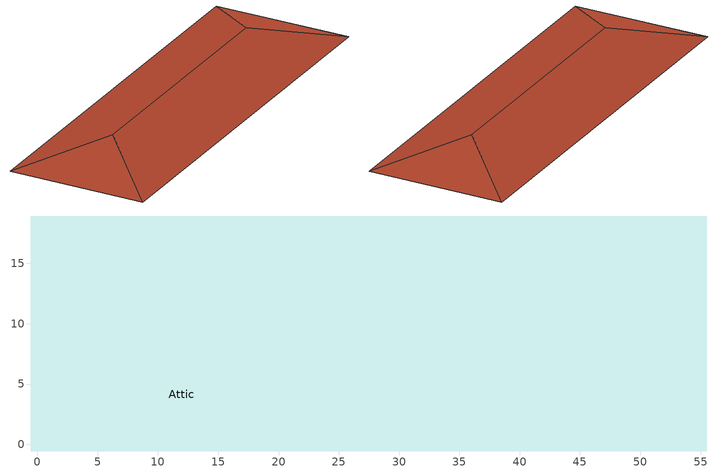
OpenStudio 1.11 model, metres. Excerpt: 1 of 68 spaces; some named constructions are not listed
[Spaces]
Attic
 floor outside: 55.51,18.94 55.51,-0.55 54.91,0.05 54.91,18.34 z11.58; 55.51,18.94 54.91,18.34 0.05,18.34 -0.55,18.94 z11.58; -0.55,18.94 0.05,18.34 0.05,0.05 -0.55,-0.55 z11.58; 54.91,0.05 55.51,-0.55 -0.55,-0.55 0.05,0.05 z11.58
 floor to RearStairsFlr4: 54.91,18.34 54.91,10.11 52.47,10.11 52.47,18.34 z11.58
 floor to CorridorFlr4: 26.87,18.34 26.87,10.11 54.91,10.11 54.91,8.28 0.05,8.28 0.05,10.11 23.82,10.11 23.82,18.34 z11.58
 floor to GuestRoom409_412: 48.51,8.28 48.51,0.05 32.66,0.05 32.66,8.28 z11.58
 floor to ElevatorCoreFlr4: 28.7,18.34 28.7,10.11 26.87,10.11 26.87,18.34 z11.58
 floor to GuestRoom420_423: 23.82,18.34 23.82,10.11 7.97,10.11 7.97,18.34 z11.58
 floor to FrontStairsFlr4: 2.49,18.34 2.49,10.11 0.05,10.11 0.05,18.34 z11.58
 floor to GuestRoom414: 52.47,18.34 52.47,10.11 48.51,10.11 48.51,18.34 z11.58
 floor to GuestRoom419: 32.66,18.34 32.66,10.11 28.7,10.11 28.7,18.34 z11.58
 floor adiabatic (Floor Adiabatic construction): 54.91,8.28 54.91,0.05 52.47,0.05 52.47,8.28 z11.58
 floor to GuestRoom415_418: 48.51,18.34 48.51,10.11 32.66,10.11 32.66,18.34 z11.58
 floor to GuestRoom424: 7.97,18.34 7.97,10.11 4.01,10.11 4.01,18.34 z11.58
 floor to GuestRoom401: 4.01,8.28 4.01,0.05 0.05,0.05 0.05,8.28 z11.58
 floor to GuestRoom413: 52.47,8.28 52.47,0.05 48.51,0.05 48.51,8.28 z11.58
 floor to GuestRoom406_408: 32.66,8.28 32.66,0.05 19.86,0.05 19.86,8.28 z11.58
 floor to GuestRoom402_405: 19.86,8.28 19.86,0.05 4.01,0.05 4.01,8.28 z11.58
 floor to FrontStorageFlr4: 4.01,18.34 4.01,10.11 2.49,10.11 2.49,18.34 z11.58
 roof outside: 45.68,9.19,14.86 55.51,18.94,11.58 -0.55,18.94,11.58 9.28,9.19,14.86; 9.28,9.19,14.86 -0.55,-0.55,11.58 55.51,-0.55,11.58 45.68,9.19,14.86; 9.28,9.19,14.86 -0.55,18.94,11.58 -0.55,-0.55,11.58; 45.68,9.19,14.86 55.51,-0.55,11.58 55.51,18.94,11.58
[SizingPeriod:DesignDay] Daily Dry-Bulb Temperature Range {deltaC}=0; Barometric Pressure {Pa}=96230; Wind Direction {deg}=310; Sky Clearness=0; Rain Indicator=0; Snow Indicator=0; Day of Month=21; Month=1; Day Type=WinterDesignDay; Daylight Saving Time Indicator=0; Dry-Bulb Temperature Range Modifier Type=DefaultMultipliers; Solar Model Indicator=ASHRAEClearSky
Name | Maximum Dry-Bulb Temperature {C} | Humidity Indicating Conditions at Maximum Dry-Bulb | Wind Speed {m/s} | Humidity Indicating Type
Duluth International Arpt Ann Htg 99.6% Condns DB | -28.6 | -28.6 | 4.6 | Wetbulb
Duluth International Arpt Ann Htg Wind 99.6% Condns WS=>MCDB | -8.7 | -8.7 | 11.8 | Wetbulb
Duluth International Arpt Ann Hum_n 99.6% Condns DP=>MCDB | -27.9 | -33.1 | 4.6 | Dewpoint
[Curve:Biquadratic] Minimum Value of x=-100; Maximum Value of x=100; Minimum Value of y=-100; Maximum Value of y=100
Name | Coefficient1 Constant | Coefficient2 x | Coefficient3 x**2 | Coefficient4 y | Coefficient5 y**2 | Coefficient6 x*y
DOE Ref DX Clg Coil Cool-Cap-fT 17; DOE Ref DX Clg Coil Cool-Cap-fT 18; DOE Ref DX Clg Coil Cool-Cap-fT 19; DOE Ref DX Clg Coil Cool-Cap-fT 20; DOE Ref DX Clg Coil Cool-Cap-fT 21; DOE Ref DX Clg Coil Cool-Cap-fT 22; DOE Ref DX Clg Coil Cool-Cap-fT 23; DOE Ref DX Clg Coil Cool-Cap-fT 24; DOE Ref DX Clg Coil Cool-Cap-fT 25; DOE Ref DX Clg Coil Cool-Cap-fT 26; DOE Ref DX Clg Coil Cool-Cap-fT 27; DOE Ref DX Clg Coil Cool-Cap-fT 28; DOE Ref DX Clg Coil Cool-Cap-fT 29; DOE Ref DX Clg Coil Cool-Cap-fT 30; DOE Ref DX Clg Coil Cool-Cap-fT 31; DOE Ref DX Clg Coil Cool-Cap-fT 32; DOE Ref DX Clg Coil Cool-Cap-fT 33; DOE Ref DX Clg Coil Cool-Cap-fT 34; DOE Ref DX Clg Coil Cool-Cap-fT 35; DOE Ref DX Clg Coil Cool-Cap-fT 36; DOE Ref DX Clg Coil Cool-Cap-fT 37; DOE Ref DX Clg Coil Cool-Cap-fT 38; DOE Ref DX Clg Coil Cool-Cap-fT 39; DOE Ref DX Clg Coil Cool-Cap-fT 40; DOE Ref DX Clg Coil Cool-Cap-fT 41; DOE Ref DX Clg Coil Cool-Cap-fT 42; DOE Ref DX Clg Coil Cool-Cap-fT 43; DOE Ref DX Clg Coil Cool-Cap-fT 44; DOE Ref DX Clg Coil Cool-Cap-fT 45; DOE Ref DX Clg Coil Cool-Cap-fT 46 | 0.971212 | -0.0152755 | 0.00144345 | -0.00039321 | -6.8364e-06 | -0.000290596
DOE Ref DX Clg Coil Cool-EIR-fT 17; DOE Ref DX Clg Coil Cool-EIR-fT 18; DOE Ref DX Clg Coil Cool-EIR-fT 19; DOE Ref DX Clg Coil Cool-EIR-fT 20; DOE Ref DX Clg Coil Cool-EIR-fT 21; DOE Ref DX Clg Coil Cool-EIR-fT 22; DOE Ref DX Clg Coil Cool-EIR-fT 23; DOE Ref DX Clg Coil Cool-EIR-fT 24; DOE Ref DX Clg Coil Cool-EIR-fT 25; DOE Ref DX Clg Coil Cool-EIR-fT 26; DOE Ref DX Clg Coil Cool-EIR-fT 27; DOE Ref DX Clg Coil Cool-EIR-fT 28; DOE Ref DX Clg Coil Cool-EIR-fT 29; DOE Ref DX Clg Coil Cool-EIR-fT 30; DOE Ref DX Clg Coil Cool-EIR-fT 31; DOE Ref DX Clg Coil Cool-EIR-fT 32; DOE Ref DX Clg Coil Cool-EIR-fT 33; DOE Ref DX Clg Coil Cool-EIR-fT 34; DOE Ref DX Clg Coil Cool-EIR-fT 35; DOE Ref DX Clg Coil Cool-EIR-fT 36; DOE Ref DX Clg Coil Cool-EIR-fT 37; DOE Ref DX Clg Coil Cool-EIR-fT 38; DOE Ref DX Clg Coil Cool-EIR-fT 39; DOE Ref DX Clg Coil Cool-EIR-fT 40; DOE Ref DX Clg Coil Cool-EIR-fT 41; DOE Ref DX Clg Coil Cool-EIR-fT 42; DOE Ref DX Clg Coil Cool-EIR-fT 43; DOE Ref DX Clg Coil Cool-EIR-fT 44; DOE Ref DX Clg Coil Cool-EIR-fT 45; DOE Ref DX Clg Coil Cool-EIR-fT 46 | 0.286871 | 0.0239022 | -0.000810648 | 0.0134585 | 0.000338936 | -0.000487004
[Curve:Quadratic] Coefficient1 Constant=0.909496; Coefficient2 x=0.0986477; Coefficient3 x**2=-0.00819488; Minimum Value of x=0; Maximum Value of x=1
DOE Ref DX Clg Coil Cool-PLF-fPLR; DOE Ref DX Clg Coil Cool-PLF-fPLR 1; DOE Ref DX Clg Coil Cool-PLF-fPLR 2; DOE Ref DX Clg Coil Cool-PLF-fPLR 3; DOE Ref DX Clg Coil Cool-PLF-fPLR 4; DOE Ref DX Clg Coil Cool-PLF-fPLR 5; DOE Ref DX Clg Coil Cool-PLF-fPLR 6; DOE Ref DX Clg Coil Cool-PLF-fPLR 7; DOE Ref DX Clg Coil Cool-PLF-fPLR 8; DOE Ref DX Clg Coil Cool-PLF-fPLR 9; DOE Ref DX Clg Coil Cool-PLF-fPLR 10; DOE Ref DX Clg Coil Cool-PLF-fPLR 11; DOE Ref DX Clg Coil Cool-PLF-fPLR 12; DOE Ref DX Clg Coil Cool-PLF-fPLR 13; DOE Ref DX Clg Coil Cool-PLF-fPLR 14; DOE Ref DX Clg Coil Cool-PLF-fPLR 15; DOE Ref DX Clg Coil Cool-PLF-fPLR 16; DOE Ref DX Clg Coil Cool-PLF-fPLR 17; DOE Ref DX Clg Coil Cool-PLF-fPLR 18; DOE Ref DX Clg Coil Cool-PLF-fPLR 19; DOE Ref DX Clg Coil Cool-PLF-fPLR 20; DOE Ref DX Clg Coil Cool-PLF-fPLR 21; DOE Ref DX Clg Coil Cool-PLF-fPLR 22; DOE Ref DX Clg Coil Cool-PLF-fPLR 23; DOE Ref DX Clg Coil Cool-PLF-fPLR 24; DOE Ref DX Clg Coil Cool-PLF-fPLR 25; DOE Ref DX Clg Coil Cool-PLF-fPLR 26; DOE Ref DX Clg Coil Cool-PLF-fPLR 27; DOE Ref DX Clg Coil Cool-PLF-fPLR 28; DOE Ref DX Clg Coil Cool-PLF-fPLR 29; DOE Ref DX Clg Coil Cool-PLF-fPLR 30; DOE Ref DX Clg Coil Cool-PLF-fPLR 31; DOE Ref DX Clg Coil Cool-PLF-fPLR 32; DOE Ref DX Clg Coil Cool-PLF-fPLR 33; DOE Ref DX Clg Coil Cool-PLF-fPLR 34; DOE Ref DX Clg Coil Cool-PLF-fPLR 35; DOE Ref DX Clg Coil Cool-PLF-fPLR 36; DOE Ref DX Clg Coil Cool-PLF-fPLR 37; DOE Ref DX Clg Coil Cool-PLF-fPLR 38; DOE Ref DX Clg Coil Cool-PLF-fPLR 39; DOE Ref DX Clg Coil Cool-PLF-fPLR 40; DOE Ref DX Clg Coil Cool-PLF-fPLR 41; DOE Ref DX Clg Coil Cool-PLF-fPLR 42; DOE Ref DX Clg Coil Cool-PLF-fPLR 43; DOE Ref DX Clg Coil Cool-PLF-fPLR 44; DOE Ref DX Clg Coil Cool-PLF-fPLR 45; DOE Ref DX Clg Coil Cool-PLF-fPLR 46
